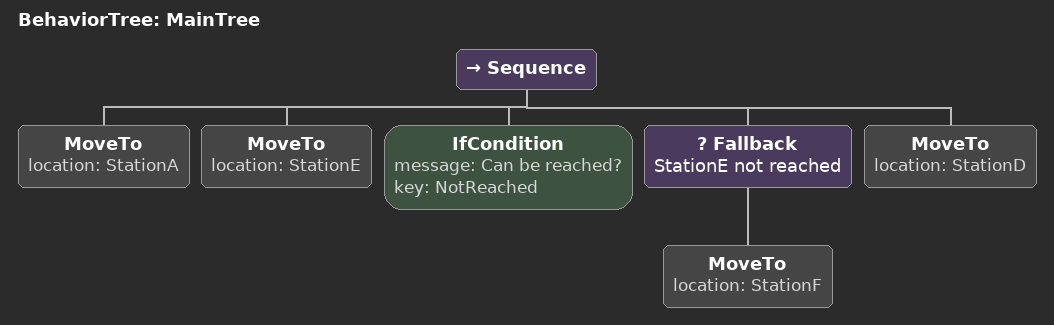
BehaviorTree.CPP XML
<root main_tree_to_execute = "MainTree">
    <BehaviorTree ID="MainTree">
        <Sequence>
            <MoveTo location="StationA"/>
            <MoveTo location="StationE"/>
            <IfCondition message="Can be reached?" key="NotReached"/>
            <Fallback name="StationE not reached">
                <MoveTo location="StationF"/>
            </Fallback>
            <MoveTo location="StationD"/>
        </Sequence>
    </BehaviorTree>
</root>
